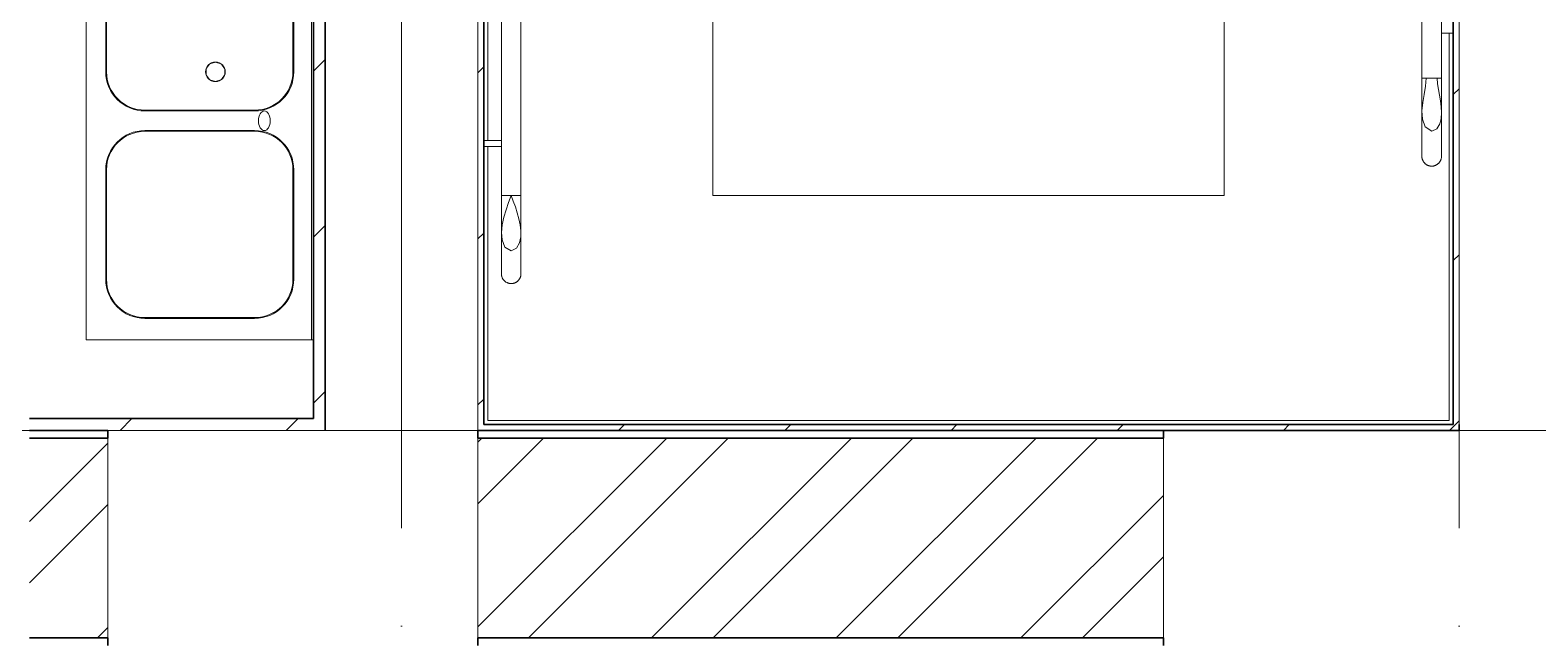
# Model space of a CAD drawing. Header units: millimetres. Extents: x -88595 to 880822, y -1054509 to -148035.
# Drawn here: x 203415 to 207264, y -247790 to -246229 of the extents above; entities that cross this region are included whole.
import ezdxf

# ---------------------------------------------------------------- set-up
doc = ezdxf.new("R2010")
doc.units = ezdxf.units.MM
doc.linetypes.add('ADSK_Линия сетки', pattern=[25, 20, -2.5, 0, -2.5])
for name, color, linetype, lineweight in [('Обобщенные модели', 7, 'Continuous', 18), ('Оборудование', 7, 'Continuous', 18), ('Ограждение', 7, 'Continuous', 9), ('Оси', 7, 'Continuous', 9), ('Сантехника', 7, 'Continuous', 18), ('Стены внутренние', 7, 'Continuous', 18), ('Стены наружные', 7, 'Continuous', 18), ('Стрелки вверх', 7, 'Continuous', 18)]:
    doc.layers.add(name, color=color, linetype=linetype, lineweight=lineweight)

# ---------------------------------------------------------------- blocks, each defined once
blk = doc.blocks.new('1 этаж')
at = {"layer": 'Обобщенные модели', "lineweight": 9}
for p, q in [((239993.9, 681971.2), (239993.9, 681986)), ((239994.3, 681986.8), (240002.6, 681998.2)), ((240003.6, 681999), (240017.7, 682003.6)), ((240017.7, 682003.6), (240031.8, 681999)), ((240032.8, 681998.2), (240041.1, 681986.8)), ((240041.5, 681986), (240041.5, 681971.2)), ((240002.6, 681959), (239994.3, 681970.4)), ((240017.7, 681953.6), (240003.6, 681958.2)), ((240031.8, 681958.2), (240017.7, 681953.6)), ((240041.1, 681970.4), (240032.8, 681959))]:
    blk.add_line(p, q, dxfattribs=at)
at = {"layer": 'Ограждение'}
for p, q in [((240747.7, 681962.6), (240747.7, 682909)), ((240797.7, 681962.6), (240797.7, 682932.4)), ((240712.7, 682410.8), (240712.7, 681962.6)), ((243097.7, 682262.6), (243097.7, 681962.6)), ((243147.7, 682262.6), (243147.7, 681962.6)), ((243147.7, 682077.7), (243177.7, 682077.7)), ((243167.7, 681087.6), (243167.7, 682078)), ((240712.7, 681962.6), (240712.7, 681802.9)), ((240747.7, 681662.6), (240747.7, 681962.6)), ((240797.7, 681662.6), (240797.7, 681962.6)), ((243147.7, 681962.6), (243097.7, 681962.6)), ((240747.7, 681803.1), (240702.7, 681803.1)), ((240702.7, 681788.1), (240747.7, 681788.1)), ((240712.7, 681788.4), (240712.7, 681087.6)), ((240747.7, 681662.6), (240797.7, 681662.6)), ((240712.7, 681087.6), (243167.7, 681087.6))]:
    blk.add_line(p, q, dxfattribs=at)
at = {"layer": 'Ограждение', "flags": 128}
for points in [[(243097.7, 681762.6), (243097.7, 681762.8), (243097.7, 681763.2), (243097.7, 681764), (243097.7, 681765.2), (243097.7, 681766.6), (243097.7, 681768.3), (243097.7, 681770.4), (243097.7, 681772.8), (243097.7, 681775.4), (243097.7, 681778.4), (243097.7, 681781.7), (243097.7, 681785.2), (243097.7, 681789), (243097.7, 681793.2), (243097.7, 681797.5), (243097.7, 681802.2), (243097.7, 681807.1), (243097.7, 681812.2), (243097.7, 681817.6), (243097.7, 681823.3), (243097.7, 681829.1), (243097.7, 681835.2), (243097.7, 681841.4), (243097.7, 681847.9), (243097.7, 681854.5), (243097.7, 681861.4), (243097.7, 681868.3), (243097.7, 681875.5), (243097.7, 681882.7), (243097.7, 681890.1), (243097.7, 681897.6), (243097.7, 681905.3), (243097.7, 681913), (243097.7, 681920.8), (243097.7, 681928.6), (243097.7, 681936.5), (243097.7, 681944.5), (243097.7, 681952.4), (243097.7, 681960.4), (243097.7, 681962.6)], [(243108.8, 681962.6), (243107.1, 681941.6), (243103.5, 681920.9), (243099.9, 681900.5), (243097.8, 681879.3), (243098.9, 681857.7), (243105.8, 681837.8), (243122.7, 681826.6)], [(243122.7, 681826.6), (243135.8, 681832.8), (243143.3, 681845.4), (243146.8, 681859.8), (243147.7, 681874.6), (243146.9, 681889.4), (243144.9, 681904.1), (243142.4, 681918.7), (243139.7, 681933.3), (243137.5, 681947.8), (243136.6, 681962.6)], [(243147.7, 681962.6), (243147.7, 681954.6), (243147.7, 681946.6), (243147.7, 681938.7), (243147.7, 681930.7), (243147.7, 681922.9), (243147.7, 681915.1), (243147.7, 681907.3), (243147.7, 681899.7), (243147.7, 681892.1), (243147.7, 681884.7), (243147.7, 681877.4), (243147.7, 681870.2), (243147.7, 681863.2), (243147.7, 681856.4), (243147.7, 681849.7), (243147.7, 681843.2), (243147.7, 681836.8), (243147.7, 681830.7), (243147.7, 681824.8), (243147.7, 681819.1), (243147.7, 681813.7), (243147.7, 681808.5), (243147.7, 681803.5), (243147.7, 681798.8), (243147.7, 681794.3), (243147.7, 681790.1), (243147.7, 681786.2), (243147.7, 681782.6), (243147.7, 681779.2), (243147.7, 681776.2), (243147.7, 681773.4), (243147.7, 681771), (243147.7, 681768.9), (243147.7, 681767), (243147.7, 681765.5), (243147.7, 681764.3), (243147.7, 681763.4), (243147.7, 681762.9), (243147.7, 681762.6), (243147.7, 681762.6)], [(243097.7, 681873.9), (243097.7, 681866.8), (243097.7, 681859.8), (243097.7, 681853.1), (243097.7, 681846.5), (243097.7, 681840), (243097.7, 681833.8), (243097.7, 681827.8), (243097.7, 681822), (243097.7, 681816.4), (243097.7, 681811.1), (243097.7, 681806), (243097.7, 681801.1), (243097.7, 681796.5), (243097.7, 681792.2), (243097.7, 681788.2), (243097.7, 681784.4), (243097.7, 681780.9), (243097.7, 681777.7), (243097.7, 681774.8), (243097.7, 681772.2), (243097.7, 681769.9), (243097.7, 681767.9), (243097.7, 681766.2), (243097.7, 681764.9), (243097.7, 681763.8), (243097.7, 681763.1), (243097.7, 681762.7), (243097.7, 681762.6)], [(243147.7, 681762.6), (243147.7, 681762.8), (243147.7, 681763.2), (243147.7, 681764), (243147.7, 681765.2), (243147.7, 681766.6), (243147.7, 681768.3), (243147.7, 681770.4), (243147.7, 681772.8), (243147.7, 681775.4), (243147.7, 681778.4), (243147.7, 681781.7), (243147.7, 681785.2), (243147.7, 681789), (243147.7, 681793.2), (243147.7, 681797.5), (243147.7, 681802.2), (243147.7, 681807.1), (243147.7, 681812.2), (243147.7, 681817.6), (243147.7, 681823.3), (243147.7, 681829.1), (243147.7, 681835.2), (243147.7, 681841.4), (243147.7, 681847.9), (243147.7, 681854.5), (243147.7, 681861.4), (243147.7, 681868.3), (243147.7, 681873.9)], [(243122.7, 681737.6), (243121.7, 681737.6), (243120.7, 681737.7), (243119.7, 681737.8), (243118.7, 681737.9), (243117.7, 681738.1), (243116.8, 681738.3), (243115.8, 681738.6), (243114.8, 681738.9), (243113.9, 681739.2), (243113, 681739.6), (243112.1, 681740), (243111.2, 681740.4), (243110.3, 681740.9), (243109.4, 681741.4), (243108.6, 681742), (243107.8, 681742.6), (243107, 681743.2), (243106.2, 681743.8), (243105.5, 681744.5), (243104.8, 681745.2), (243104.1, 681745.9), (243103.4, 681746.7), (243102.8, 681747.5), (243102.2, 681748.3), (243101.7, 681749.1), (243101.2, 681749.9), (243100.7, 681750.8), (243100.2, 681751.7), (243099.8, 681752.6), (243099.4, 681753.5), (243099.1, 681754.5), (243098.8, 681755.4), (243098.5, 681756.4), (243098.3, 681757.4), (243098.1, 681758.4), (243097.9, 681759.3), (243097.8, 681760.3), (243097.7, 681761.3), (243097.7, 681762.3), (243097.7, 681762.6)], [(243147.7, 681762.6), (243147.7, 681761.6), (243147.6, 681760.6), (243147.5, 681759.6), (243147.4, 681758.6), (243147.2, 681757.6), (243147, 681756.7), (243146.7, 681755.7), (243146.4, 681754.7), (243146.1, 681753.8), (243145.7, 681752.9), (243145.3, 681752), (243144.9, 681751.1), (243144.4, 681750.2), (243143.9, 681749.3), (243143.3, 681748.5), (243142.8, 681747.7), (243142.2, 681746.9), (243141.5, 681746.1), (243140.8, 681745.4), (243140.1, 681744.7), (243139.4, 681744), (243138.6, 681743.3), (243137.9, 681742.7), (243137, 681742.1), (243136.2, 681741.6), (243135.4, 681741), (243134.5, 681740.6), (243133.6, 681740.1), (243132.7, 681739.7), (243131.8, 681739.3), (243130.8, 681739), (243129.9, 681738.7), (243128.9, 681738.4), (243127.9, 681738.2), (243127, 681738), (243126, 681737.8), (243125, 681737.7), (243124, 681737.6), (243123, 681737.6), (243122.7, 681737.6)], [(240747.7, 681462.6), (240747.7, 681462.8), (240747.7, 681463.2), (240747.7, 681464), (240747.7, 681465.2), (240747.7, 681466.6), (240747.7, 681468.3), (240747.7, 681470.4), (240747.7, 681472.8), (240747.7, 681475.4), (240747.7, 681478.4), (240747.7, 681481.7), (240747.7, 681485.2), (240747.7, 681489), (240747.7, 681493.2), (240747.7, 681497.5), (240747.7, 681502.2), (240747.7, 681507.1), (240747.7, 681512.2), (240747.7, 681517.6), (240747.7, 681523.3), (240747.7, 681529.1), (240747.7, 681535.2), (240747.7, 681541.4), (240747.7, 681547.9), (240747.7, 681554.5), (240747.7, 681561.4), (240747.7, 681568.3), (240747.7, 681575.5), (240747.7, 681582.7), (240747.7, 681590.1), (240747.7, 681597.6), (240747.7, 681605.3), (240747.7, 681613), (240747.7, 681620.8), (240747.7, 681628.6), (240747.7, 681636.5), (240747.7, 681644.5), (240747.7, 681652.4), (240747.7, 681660.4), (240747.7, 681662.6)], [(240772.7, 681662.6), (240765.9, 681644.5), (240759.5, 681626.1), (240753.9, 681607.3), (240749.7, 681587.9), (240747.7, 681568.5), (240749.3, 681549), (240756.5, 681530.9), (240772.7, 681521.2)], [(240772.7, 681521.2), (240786.5, 681527.8), (240794.1, 681541.4), (240797.3, 681556.7), (240797.5, 681572.4), (240795.7, 681588), (240792.5, 681603.3), (240788.4, 681618.4), (240783.5, 681633.3), (240778.2, 681648), (240772.7, 681662.6)], [(240797.7, 681662.6), (240797.7, 681654.6), (240797.7, 681646.6), (240797.7, 681638.7), (240797.7, 681630.7), (240797.7, 681622.9), (240797.7, 681615.1), (240797.7, 681607.3), (240797.7, 681599.7), (240797.7, 681592.1), (240797.7, 681584.7), (240797.7, 681577.4), (240797.7, 681570.2), (240797.7, 681563.2), (240797.7, 681556.4), (240797.7, 681549.7), (240797.7, 681543.2), (240797.7, 681536.8), (240797.7, 681530.7), (240797.7, 681524.8), (240797.7, 681519.1), (240797.7, 681513.7), (240797.7, 681508.5), (240797.7, 681503.5), (240797.7, 681498.8), (240797.7, 681494.3), (240797.7, 681490.1), (240797.7, 681486.2), (240797.7, 681482.6), (240797.7, 681479.2), (240797.7, 681476.2), (240797.7, 681473.4), (240797.7, 681471), (240797.7, 681468.9), (240797.7, 681467), (240797.7, 681465.5), (240797.7, 681464.3), (240797.7, 681463.4), (240797.7, 681462.9), (240797.7, 681462.6), (240797.7, 681462.6)], [(240747.7, 681565.8), (240747.7, 681558.9), (240747.7, 681552.1), (240747.7, 681545.5), (240747.7, 681539.2), (240747.7, 681533), (240747.7, 681527), (240747.7, 681521.2), (240747.7, 681515.7), (240747.7, 681510.4), (240747.7, 681505.3), (240747.7, 681500.5), (240747.7, 681495.9), (240747.7, 681491.6), (240747.7, 681487.6), (240747.7, 681483.9), (240747.7, 681480.4), (240747.7, 681477.3), (240747.7, 681474.4), (240747.7, 681471.9), (240747.7, 681469.6), (240747.7, 681467.7), (240747.7, 681466), (240747.7, 681464.7), (240747.7, 681463.7), (240747.7, 681463), (240747.7, 681462.7), (240747.7, 681462.6)], [(240797.7, 681462.6), (240797.7, 681462.8), (240797.7, 681463.2), (240797.7, 681464), (240797.7, 681465.2), (240797.7, 681466.6), (240797.7, 681468.3), (240797.7, 681470.4), (240797.7, 681472.8), (240797.7, 681475.4), (240797.7, 681478.4), (240797.7, 681481.7), (240797.7, 681485.2), (240797.7, 681489), (240797.7, 681493.2), (240797.7, 681497.5), (240797.7, 681502.2), (240797.7, 681507.1), (240797.7, 681512.2), (240797.7, 681517.6), (240797.7, 681523.3), (240797.7, 681529.1), (240797.7, 681535.2), (240797.7, 681541.4), (240797.7, 681547.9), (240797.7, 681554.5), (240797.7, 681561.4), (240797.7, 681565.8)], [(240772.7, 681437.6), (240771.7, 681437.6), (240770.7, 681437.7), (240769.7, 681437.8), (240768.7, 681437.9), (240767.7, 681438.1), (240766.8, 681438.3), (240765.8, 681438.6), (240764.8, 681438.9), (240763.9, 681439.2), (240763, 681439.6), (240762.1, 681440), (240761.2, 681440.4), (240760.3, 681440.9), (240759.4, 681441.4), (240758.6, 681442), (240757.8, 681442.6), (240757, 681443.2), (240756.2, 681443.8), (240755.5, 681444.5), (240754.8, 681445.2), (240754.1, 681445.9), (240753.4, 681446.7), (240752.8, 681447.5), (240752.2, 681448.3), (240751.7, 681449.1), (240751.2, 681449.9), (240750.7, 681450.8), (240750.2, 681451.7), (240749.8, 681452.6), (240749.4, 681453.5), (240749.1, 681454.5), (240748.8, 681455.4), (240748.5, 681456.4), (240748.3, 681457.4), (240748.1, 681458.4), (240747.9, 681459.3), (240747.8, 681460.3), (240747.7, 681461.3), (240747.7, 681462.3), (240747.7, 681462.6)], [(240797.7, 681462.6), (240797.7, 681461.6), (240797.6, 681460.6), (240797.5, 681459.6), (240797.4, 681458.6), (240797.2, 681457.6), (240797, 681456.7), (240796.7, 681455.7), (240796.4, 681454.7), (240796.1, 681453.8), (240795.7, 681452.9), (240795.3, 681452), (240794.9, 681451.1), (240794.4, 681450.2), (240793.9, 681449.3), (240793.3, 681448.5), (240792.8, 681447.7), (240792.2, 681446.9), (240791.5, 681446.1), (240790.8, 681445.4), (240790.1, 681444.7), (240789.4, 681444), (240788.6, 681443.3), (240787.9, 681442.7), (240787, 681442.1), (240786.2, 681441.6), (240785.4, 681441), (240784.5, 681440.6), (240783.6, 681440.1), (240782.7, 681439.7), (240781.8, 681439.3), (240780.8, 681439), (240779.9, 681438.7), (240778.9, 681438.4), (240777.9, 681438.2), (240777, 681438), (240776, 681437.8), (240775, 681437.7), (240774, 681437.6), (240773, 681437.6), (240772.7, 681437.6)]]:
    blk.add_lwpolyline(points, dxfattribs=at)
at = {"layer": 'Оси', "linetype": 'ADSK_Линия сетки', "ltscale": 100}
for p, q in [((240492.7, 697813.2), (240492.7, 676562.6)), ((243192.7, 697813.2), (243192.7, 676562.6)), ((247242.7, 681062.6), (175520.4, 681062.6))]:
    blk.add_line(p, q, dxfattribs=at)
at = {"layer": 'Сантехника'}
for p, q in [((239687.7, 682943.6), (239687.7, 681293.6)), ((240262.7, 682943.6), (240262.7, 681293.6)), ((239737.7, 681978.6), (239737.7, 682258.6)), ((239739.7, 682258.6), (239739.7, 681978.6)), ((240215.7, 681978.6), (240215.7, 682258.6)), ((240217.7, 682258.6), (240217.7, 681978.6)), ((239837.7, 681880.6), (240117.7, 681880.6)), ((240117.7, 681878.6), (239837.7, 681878.6)), ((239837.7, 681828.6), (240117.7, 681828.6)), ((240117.7, 681826.6), (239837.7, 681826.6)), ((239737.7, 681448.6), (239737.7, 681728.6)), ((239739.7, 681728.6), (239739.7, 681448.6)), ((240215.7, 681448.6), (240215.7, 681728.6)), ((240217.7, 681728.6), (240217.7, 681448.6)), ((239837.7, 681350.6), (240117.7, 681350.6)), ((240117.7, 681348.6), (239837.7, 681348.6)), ((239687.7, 681293.6), (240262.7, 681293.6)), ((240267.7, 681293.6), (240262.7, 681293.6))]:
    blk.add_line(p, q, dxfattribs=at)
at = {"layer": 'Сантехника', "flags": 128}
for points in [[(240142.7, 681828.6), (240139.8, 681829.1), (240137, 681830.5), (240134.4, 681832.8), (240132.1, 681835.9), (240130.2, 681839.7), (240128.9, 681844), (240128, 681848.7), (240127.7, 681853.6), (240128, 681858.5), (240128.9, 681863.2), (240130.2, 681867.5), (240132.1, 681871.3), (240134.4, 681874.4), (240137, 681876.7), (240139.8, 681878.1), (240142.7, 681878.6)], [(240142.7, 681878.6), (240145.6, 681878.1), (240148.5, 681876.7), (240151, 681874.4), (240153.3, 681871.3), (240155.2, 681867.5), (240156.6, 681863.2), (240157.4, 681858.5), (240157.7, 681853.6), (240157.4, 681848.7), (240156.6, 681844), (240155.2, 681839.7), (240153.3, 681835.9), (240151, 681832.8), (240148.5, 681830.5), (240145.6, 681829.1), (240142.7, 681828.6)]]:
    blk.add_lwpolyline(points, dxfattribs=at)
at = {"layer": 'Сантехника'}
for centre, radius, start, end in [((239837.7, 681978.6), 100, 180, 270), ((239837.7, 681978.6), 98, 180, 270), ((240017.7, 681978.6), 25, 90, 270), ((240017.7, 681978.6), 25, 270, 90), ((240117.7, 681978.6), 98, 270, 0), ((240117.7, 681978.6), 100, 270, 0), ((239837.7, 681728.6), 100, 90, 180), ((239837.7, 681728.6), 98, 90, 180), ((240117.7, 681728.6), 100, 0, 90), ((240117.7, 681728.6), 98, 0, 90), ((239837.7, 681448.6), 100, 180, 270), ((239837.7, 681448.6), 98, 180, 270), ((240117.7, 681448.6), 98, 270, 0), ((240117.7, 681448.6), 100, 270, 0)]:
    blk.add_arc(centre, radius, start, end, dxfattribs=at)
at = {"layer": 'Стены внутренние'}
for p, q in [((243192.7, 685402.6), (243192.7, 681077.6)), ((240297.7, 681062.6), (239742.7, 681062.6)), ((240687.7, 681062.6), (240687.7, 681062.6)), ((239742.7, 681042.6), (239742.7, 680532.6)), ((240687.7, 680532.6), (240687.7, 681042.6)), ((242437.7, 681042.6), (242437.7, 680532.6))]:
    blk.add_line(p, q, dxfattribs=at)
at = {"layer": 'Стены внутренние', "lineweight": 30}
for p, q in [((239742.7, 681062.6), (239742.7, 681042.6)), ((240687.7, 681042.6), (240687.7, 681062.6)), ((243192.7, 681062.6), (242437.7, 681062.6)), ((242437.7, 681062.6), (242437.7, 681042.6)), ((243192.7, 681062.6), (243192.7, 681062.6)), ((239742.7, 680532.6), (239742.7, 680512.6)), ((240687.7, 680512.6), (240687.7, 680532.6)), ((242437.7, 680532.6), (242437.7, 680512.6))]:
    blk.add_line(p, q, dxfattribs=at)
at = {"layer": 'Стены наружные', "lineweight": 30}
for p, q in [((240702.7, 681077.6), (240702.7, 685482.6)), ((240297.7, 681062.6), (240297.7, 685137.6)), ((240267.7, 684957.6), (240267.7, 681092.6)), ((243177.7, 683702.6), (243177.7, 681077.6)), ((240267.7, 681092.6), (239542.7, 681092.6)), ((239542.7, 681062.6), (239742.7, 681062.6)), ((240687.7, 681062.6), (243192.7, 681062.6)), ((243177.7, 681077.6), (240702.7, 681077.6)), ((243192.7, 681062.6), (243192.7, 681077.6)), ((239742.7, 681042.6), (239542.7, 681042.6)), ((242437.7, 681042.6), (240687.7, 681042.6)), ((239542.7, 680532.6), (239742.7, 680532.6)), ((240687.7, 680532.6), (242437.7, 680532.6))]:
    blk.add_line(p, q, dxfattribs=at)
at = {"layer": 'Стены наружные'}
blk.add_line((240687.7, 685437.6), (240687.7, 681062.6), dxfattribs=at)
at = {"layer": 'Стены наружные', "linetype": 'Continuous', "lineweight": 9}
for p, q in [((240267.7, 681980.3), (240297.7, 682010.3)), ((240687.7, 681976.1), (240702.7, 681991.1)), ((243177.7, 681920.5), (243192.7, 681935.5)), ((240267.7, 681556.1), (240297.7, 681586.1)), ((240687.7, 681551.8), (240702.7, 681566.8)), ((243177.7, 681496.2), (243192.7, 681511.2)), ((240267.7, 681131.8), (240297.7, 681161.8)), ((240687.7, 681127.5), (240702.7, 681142.5)), ((239774.2, 681062.6), (239804.2, 681092.6)), ((240198.5, 681062.6), (240228.5, 681092.6)), ((241047, 681062.6), (241062, 681077.6)), ((241471.3, 681062.6), (241486.3, 681077.6)), ((241895.6, 681062.6), (241910.6, 681077.6)), ((242319.8, 681062.6), (242334.8, 681077.6)), ((242744.1, 681062.6), (242759.1, 681077.6)), ((243168.4, 681062.6), (243183.4, 681077.6)), ((243183.4, 681077.6), (243192.7, 681087)), ((239542.7, 680830), (239742.7, 681030)), ((240687.7, 681032.1), (240698.2, 681042.6)), ((240687.7, 680560.6), (241169.7, 681042.6)), ((240687.7, 680874.9), (240855.4, 681042.6)), ((240816.8, 680532.6), (241326.8, 681042.6)), ((241131.2, 680532.6), (241641.2, 681042.6)), ((241288.3, 680532.6), (241798.3, 681042.6)), ((241602.6, 680532.6), (242112.6, 681042.6)), ((241759.8, 680532.6), (242269.8, 681042.6)), ((242074.1, 680532.6), (242437.7, 680896.2)), ((239542.7, 680672.9), (239742.7, 680872.9)), ((242231.2, 680532.6), (242437.7, 680739.1)), ((239716.8, 680532.6), (239742.7, 680558.6))]:
    blk.add_line(p, q, dxfattribs=at)
at = {"layer": 'Стрелки вверх'}
for p, q in [((241287.7, 681662.6), (241287.7, 682262.6)), ((242592.7, 682262.6), (242592.7, 681662.6)), ((242592.7, 681662.6), (241287.7, 681662.6))]:
    blk.add_line(p, q, dxfattribs=at)

msp = doc.modelspace()

# ---------------------------------------------------------------- block references
at = {"layer": 'Оборудование', "color": 5, "true_color": 0x0000ff}
msp.add_blockref('1 этаж', (-36129.5, -928314.5), dxfattribs=at)

doc.saveas('drawing.dxf')
